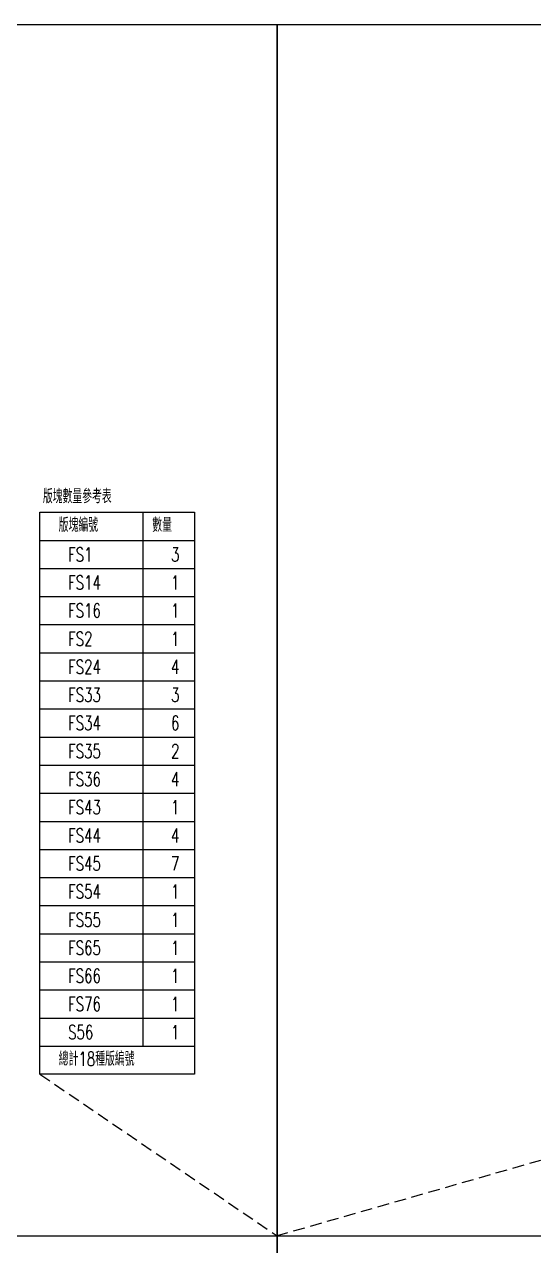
# Model space of a CAD drawing. Header units: millimetres. Extents: x -3377 to 119122, y -22007 to 15479.
# Drawn here: x 11300 to 12933, y 3849 to 7760 of the extents above; entities that cross this region are included whole.
import ezdxf

# ---------------------------------------------------------------- set-up
doc = ezdxf.new("R2010")
doc.units = ezdxf.units.MM
doc.header["$LTSCALE"] = 150
doc.header["$MEASUREMENT"] = 0
doc.linetypes.add('HIDDEN', pattern=[0.375, 0.25, -0.125])
doc.layers.get('0').update_dxf_attribs({"plot": 0})
for name, color, linetype in [('S-AXI', 1, 'Continuous'), ('S-AXIS', 1, 'Continuous'), ('S-TEXT', 2, 'Continuous'), ('TEXT', 2, 'Continuous')]:
    doc.layers.add(name, color=color, linetype=linetype)
doc.styles.add('CS4', font='romans.shx', dxfattribs={"width": 0.7, "height": 45, "bigfont": 'lsp.shx'})

# ---------------------------------------------------------------- blocks, each defined once
blk = doc.blocks.new('DwFm')
blk.add_lwpolyline([(-12110.4, 0), (0, 0), (0, -7760.1), (-12110.4, -7760.1)], close=True)
blk.add_lwpolyline([(-12110.4, -3880.1), (0, -3880.1)])
at = {"layer": 'DEFPOINTS', "color": 252, "linetype": 'HIDDEN'}
for points in [[(-6560.9, -2290.9), (-12110.4, -3880.1)], [(-760, -3362.4), (0, -3880.1)]]:
    blk.add_lwpolyline(points, dxfattribs=at)

msp = doc.modelspace()

# ---------------------------------------------------------------- linework, layer by layer
at = {"layer": 'S-AXI'}
msp.add_lwpolyline([(11350.4, 6197.74), (11845.4, 6197.74), (11845.4, 4397.74), (11350.4, 4397.74)], close=True, dxfattribs=at)
at = {"layer": 'S-AXIS'}
for p, q in [((11680.4, 6197.74), (11680.4, 4487.74)), ((11350.4, 6107.74), (11845.4, 6107.74)), ((11350.4, 6017.74), (11845.4, 6017.74)), ((11350.4, 5927.74), (11845.4, 5927.74)), ((11350.4, 5837.74), (11845.4, 5837.74)), ((11350.4, 5747.74), (11845.4, 5747.74)), ((11350.4, 5657.74), (11845.4, 5657.74)), ((11350.4, 5567.74), (11845.4, 5567.74)), ((11350.4, 5477.74), (11845.4, 5477.74)), ((11350.4, 5387.74), (11845.4, 5387.74)), ((11350.4, 5297.74), (11845.4, 5297.74)), ((11350.4, 5207.74), (11845.4, 5207.74)), ((11350.4, 5117.74), (11845.4, 5117.74)), ((11350.4, 5027.74), (11845.4, 5027.74)), ((11350.4, 4937.74), (11845.4, 4937.74)), ((11350.4, 4847.74), (11845.4, 4847.74)), ((11350.4, 4757.74), (11845.4, 4757.74)), ((11350.4, 4667.74), (11845.4, 4667.74)), ((11350.4, 4577.74), (11845.4, 4577.74)), ((11350.4, 4487.74), (11845.4, 4487.74))]:
    msp.add_line(p, q, dxfattribs=at)

# ---------------------------------------------------------------- block references
for p in [(12110.4, 7760.14), (24220.8, 7760.14)]:
    msp.add_blockref('DwFm', p)

# ---------------------------------------------------------------- texts
at = {"layer": 'S-TEXT', "style": 'CS4', "width": 0.7}
for s, p in [('版塊數量參考表', (11359.67, 6226.28)), ('版塊編號', (11410.4, 6134.74)), ('數量', (11710.4, 6134.74)), ('總計18種版編號', (11410.4, 4424.74))]:
    msp.add_text(s, height=45, dxfattribs=at).set_placement(p)
at = {"layer": 'TEXT', "style": 'CS4', "width": 0.7}
for s, p in [('FS1', (11440.4, 6040.24)), ('3', (11770.4, 6040.24)), ('FS14', (11440.4, 5950.24)), ('1', (11770.4, 5950.24)), ('FS16', (11440.4, 5860.24)), ('1', (11770.4, 5860.24)), ('FS2', (11440.4, 5770.24)), ('1', (11770.4, 5770.24)), ('FS24', (11440.4, 5680.24)), ('4', (11770.4, 5680.24)), ('FS33', (11440.4, 5590.24)), ('3', (11770.4, 5590.24)), ('FS34', (11440.4, 5500.24)), ('6', (11770.4, 5500.24)), ('FS35', (11440.4, 5410.24)), ('2', (11770.4, 5410.24)), ('FS36', (11440.4, 5320.24)), ('4', (11770.4, 5320.24)), ('FS43', (11440.4, 5230.24)), ('1', (11770.4, 5230.24)), ('FS44', (11440.4, 5140.24)), ('4', (11770.4, 5140.24)), ('FS45', (11440.4, 5050.24)), ('7', (11770.4, 5050.24)), ('FS54', (11440.4, 4960.24)), ('1', (11770.4, 4960.24)), ('FS55', (11440.4, 4870.24)), ('1', (11770.4, 4870.24)), ('FS65', (11440.4, 4780.24)), ('1', (11770.4, 4780.24)), ('FS66', (11440.4, 4690.24)), ('1', (11770.4, 4690.24)), ('FS76', (11440.4, 4600.24)), ('1', (11770.4, 4600.24)), ('S56', (11440.4, 4510.24)), ('1', (11770.4, 4510.24))]:
    msp.add_text(s, height=45, dxfattribs=at).set_placement(p)

doc.saveas('drawing.dxf')
